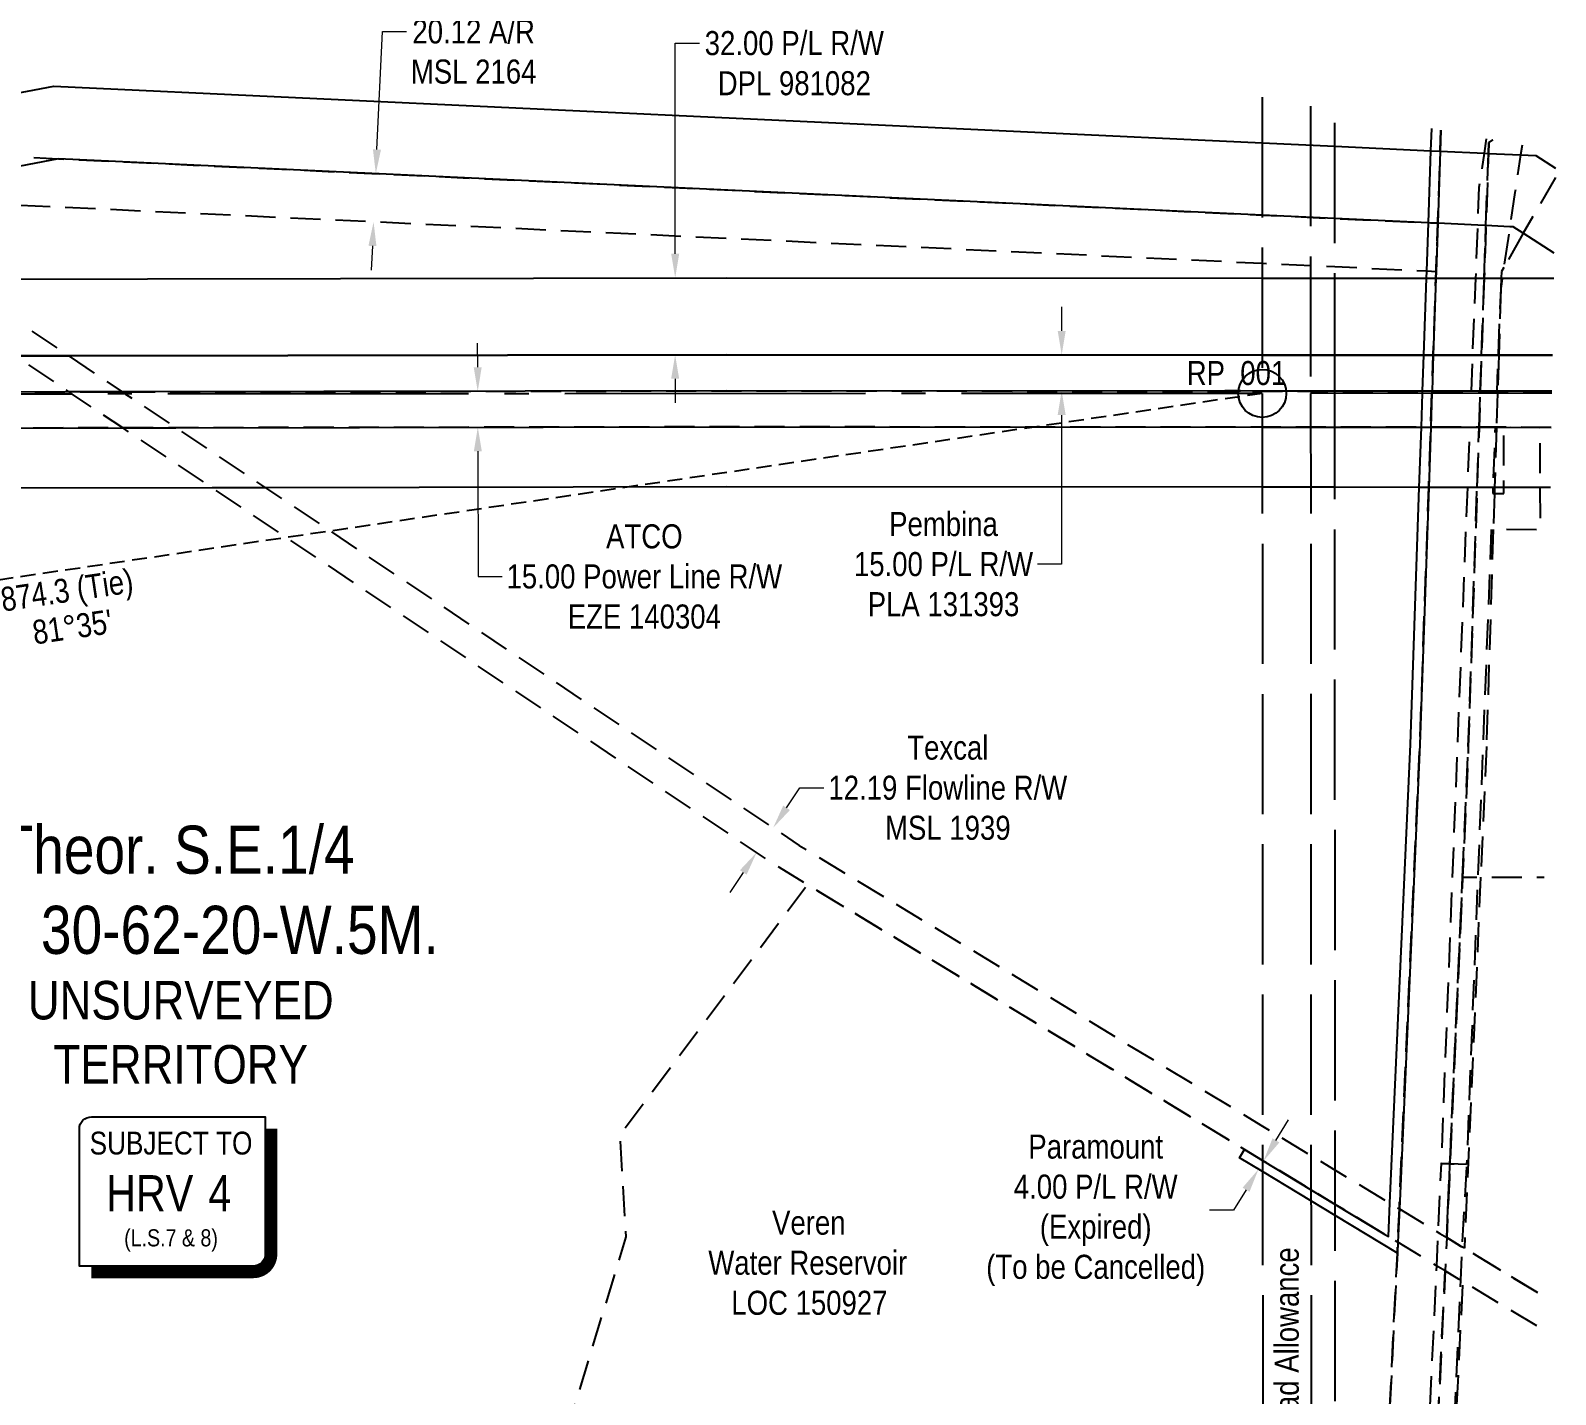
# Model space of a CAD drawing. Extents: x 495902 to 503799, y 6026245 to 6031062.
# Drawn here: x 501012 to 501646, y 6026754 to 6027321 of the extents above; entities that cross this region are included whole.
import ezdxf
from ezdxf.enums import TextEntityAlignment as Align

# ---------------------------------------------------------------- set-up
doc = ezdxf.new("R2010")
doc.units = 0
doc.header["$LTSCALE"] = 5
doc.header["$PDSIZE"] = 0.5
for name, pattern in [('foc-ACCESSROAD', [3.75, 2.5, -1.25]), ('foc-FLOWLINE', [3.75, 2.5, -1.25]), ('foc-QUARTERLINE', [33, 25, -3, 2, -3]), ('foc-TIELINE', [1.875, 1.25, -0.625]), ('foc-UNSURVEYED', [12.5, 10, -2.5])]:
    doc.linetypes.add(name, pattern=pattern)
doc.layers.get('Defpoints').update_dxf_attribs({"color": 9})
for name, color, linetype in [('35', 37, 'Continuous'), ('C-RW', 13, 'Continuous'), ('C-SYMBOL', 7, 'Continuous'), ('C-WS', 13, 'foc-ACCESSROAD'), ('CG-NOTES', 7, 'Continuous'), ('CTW', 7, 'Continuous'), ('F-AR', 190, 'foc-ACCESSROAD'), ('F-EZE', 190, 'foc-FLOWLINE'), ('F-FLOWLINE', 190, 'foc-FLOWLINE'), ('F-RW', 190, 'Continuous'), ('F-VCE', 190, 'foc-FLOWLINE'), ('F-WS', 190, 'foc-ACCESSROAD'), ('L-BD', 7, 'Continuous'), ('L-QSEC', 8, 'foc-QUARTERLINE'), ('L-ROAD-T', 7, 'Continuous'), ('L-TIE', 7, 'foc-TIELINE'), ('L-UNS-T', 3, 'Continuous'), ('L-USEC', 7, 'foc-UNSURVEYED')]:
    doc.layers.add(name, color=color, linetype=linetype)
for name, color, linetype, lineweight in [('C-RW-T', 13, 'Continuous', 9), ('C-WS-T', 13, 'Continuous', 9), ('F-AR-T', 190, 'Continuous', 9), ('F-EZE-T', 190, 'Continuous', 9), ('F-FLOWLINE-T', 190, 'Continuous', 9), ('F-RW-T', 190, 'Continuous', 9)]:
    doc.layers.add(name, color=color, linetype=linetype, lineweight=lineweight)
doc.styles.add('175L', font='ARIALN.TTF', dxfattribs={"height": 20})
doc.styles.add('80', font='ARIALN.TTF', dxfattribs={"height": 10})
doc.styles.add('80CG', font='ARIALN.TTF', dxfattribs={"height": 10})
doc.styles.add('80L', font='ARIALN.TTF', dxfattribs={"height": 10})
doc.styles.add('HRV', font='ARIALN.TTF', dxfattribs={"height": 3})
doc.dimstyles.new('Compass 5 000', dxfattribs={"dimscale": 5, "dimtxt": 9, "dimasz": 2, "dimexe": 0.2, "dimexo": 0.0625, "dimgap": 0.5, "dimtad": 0, "dimtih": 1, "dimtoh": 1, "dimzin": 0, "dimdsep": 46, "dimtxsty": '80CG', "dimcen": 0.1, "dimse1": 1, "dimse2": 1, "dimclrd": 256, "dimclrt": 256, "dimaunit": 1, "dimadec": 4, "dimazin": 0, "dimtfac": 0.06, "dimtofl": 0, "dimtmove": 0, "dimatfit": 1, "dimfxl": 0.2, "dimtolj": 1, "dimtzin": 0, "dimlwd": -1, "dimarcsym": 0})

# ---------------------------------------------------------------- blocks, each defined once
blk = doc.blocks.new('HRV')
blk.add_lwpolyline([(-35.14, 31.6), (37.21, 31.6), (37.21, -25.54, -0.414214), (32.21, -30.54), (-40.14, -30.54), (-40.14, 26.6, -0.414214)], format="xyb", close=True)
at = {"const_width": 5, "flags": 128}
blk.add_lwpolyline([(-35.14, -33.04), (32.21, -33.04, 0.414214), (39.71, -25.54), (39.71, 26.6)], format="xyb", dxfattribs=at)
at = {"style": '80L'}
blk.add_text('SUBJECT TO', height=9.5, dxfattribs=at).set_placement((-2.01, 13.06), align=Align.BOTTOM_CENTER)
blk.add_attdef('(N.W.1/4 00)', text='', height=7.12, dxfattribs=at).set_placement((-2.01, -24.45), align=Align.BOTTOM_CENTER)
at = {"layer": 'CTW', "color": 3, "style": 'HRV'}
blk.add_text('HRV', height=15, dxfattribs=at).set_placement((-10.88, -0.18), align=Align.MIDDLE_CENTER)
blk.add_attdef('0', text='', height=15, dxfattribs=at).set_placement((18.28, -0.18), align=Align.MIDDLE_CENTER)
blk = doc.blocks.new('*D435')
at = {"layer": 'Defpoints', "color": 0, "transparency": 16777216}
for p in [(501270.63, 6027171.33), (501198.38, 6027156.23), (501270.66, 6027156.34)]:
    blk.add_point(p, dxfattribs=at)
at = {"layer": 'F-EZE-T', "transparency": 16777216}
for p, q in [((501198.34, 6027181.21), (501198.32, 6027191.21)), ((501198.39, 6027146.23), (501198.48, 6027094.14)), ((501198.48, 6027094.14), (501208.48, 6027094.14))]:
    blk.add_line(p, q, dxfattribs=at)
for points in [[(501200, 6027181.21), (501196.67, 6027181.21), (501198.35, 6027171.21)], [(501200.06, 6027146.23), (501196.73, 6027146.22), (501198.38, 6027156.23)]]:
    blk.add_solid(points, dxfattribs=at)
at = {"layer": 'F-EZE-T', "transparency": 16777216, "insert": (501267.62, 6027094.14), "char_height": 10, "attachment_point": 5, "style": '80CG'}
blk.add_mtext('\\A1;ATCO\\P15.00 Power Line R/W\\PEZE 140304', dxfattribs=at)
blk = doc.blocks.new('*D445')
at = {"layer": 'Defpoints', "color": 0, "transparency": 16777216}
for p in [(501173.45, 6027088.63), (501166.6, 6027078.39), (501314.32, 6026979.44)]:
    blk.add_point(p, dxfattribs=at)
at = {"layer": 'F-FLOWLINE-T', "transparency": 16777216}
for p, q in [((501326.74, 6026997.98), (501332.31, 6027006.29)), ((501332.31, 6027006.29), (501342.31, 6027006.29)), ((501308.75, 6026971.13), (501303.19, 6026962.82))]:
    blk.add_line(p, q, dxfattribs=at)
for points in [[(501325.36, 6026998.91), (501328.13, 6026997.05), (501321.18, 6026989.67)], [(501307.37, 6026972.06), (501310.14, 6026970.2), (501314.32, 6026979.44)]]:
    blk.add_solid(points, dxfattribs=at)
at = {"layer": 'F-FLOWLINE-T', "transparency": 16777216, "insert": (501393.8, 6027006.29), "char_height": 10, "attachment_point": 5, "style": '80CG'}
blk.add_mtext('\\A1;Texcal\\P12.19 Flowline R/W\\PMSL 1939', dxfattribs=at)
blk = doc.blocks.new('*D447')
at = {"layer": 'Defpoints', "color": 0, "transparency": 16777216}
for p in [(501155.98, 6027261.71), (501575.45, 6027242.08), (501574.51, 6027221.98)]:
    blk.add_point(p, dxfattribs=at)
at = {"layer": 'F-AR-T', "transparency": 16777216}
for p, q in [((501156.45, 6027271.7), (501158.74, 6027320.75)), ((501158.74, 6027320.75), (501168.74, 6027320.75)), ((501154.57, 6027231.62), (501154.1, 6027221.63))]:
    blk.add_line(p, q, dxfattribs=at)
for points in [[(501154.78, 6027271.78), (501158.11, 6027271.62), (501155.98, 6027261.71)], [(501152.91, 6027231.7), (501156.24, 6027231.54), (501155.04, 6027241.61)]]:
    blk.add_solid(points, dxfattribs=at)
at = {"layer": 'F-AR-T', "transparency": 16777216, "insert": (501196.65, 6027320.75), "char_height": 10, "attachment_point": 5, "style": '80CG'}
blk.add_mtext('\\A1;Texcal\\P20.12 A/R\\PMSL 2164', dxfattribs=at)
blk = doc.blocks.new('*D462')
at = {"layer": 'Defpoints', "color": 0, "transparency": 16777216}
for p in [(501369.52, 6027186.34), (501369.51, 6027171.34), (501441.13, 6027171.3)]:
    blk.add_point(p, dxfattribs=at)
at = {"layer": 'F-RW-T', "transparency": 16777216}
for p, q in [((501441.14, 6027196.3), (501441.15, 6027206.3)), ((501441.13, 6027161.3), (501441.09, 6027099.27)), ((501441.09, 6027099.27), (501431.09, 6027099.27))]:
    blk.add_line(p, q, dxfattribs=at)
for points in [[(501439.48, 6027196.3), (501442.81, 6027196.3), (501441.14, 6027186.3)], [(501439.46, 6027161.3), (501442.79, 6027161.3), (501441.13, 6027171.3)]]:
    blk.add_solid(points, dxfattribs=at)
at = {"layer": 'F-RW-T', "transparency": 16777216, "insert": (501392.01, 6027099.27), "char_height": 10, "attachment_point": 5, "style": '80CG'}
blk.add_mtext('\\A1;Pembina\\P15.00 P/L R/W\\PPLA 131393', dxfattribs=at)
blk = doc.blocks.new('*D483')
at = {"layer": 'Defpoints', "color": 0, "transparency": 16777216}
for p in [(500767.41, 6026851.63), (500819.97, 6026770.21), (500811.58, 6026764.79)]:
    blk.add_point(p, dxfattribs=at)
at = {"layer": 'F-RW-T', "transparency": 16777216}
for p, q in [((500775.81, 6026857.05), (500803.57, 6026874.97)), ((500803.57, 6026874.97), (500813.57, 6026874.97)), ((500750.61, 6026840.78), (500742.21, 6026835.36))]:
    blk.add_line(p, q, dxfattribs=at)
for points in [[(500774.91, 6026858.45), (500776.72, 6026855.65), (500767.41, 6026851.63)], [(500749.71, 6026842.18), (500751.52, 6026839.38), (500759.01, 6026846.21)]]:
    blk.add_solid(points, dxfattribs=at)
at = {"layer": 'F-RW-T', "transparency": 16777216, "insert": (500852.65, 6026874.97), "char_height": 10, "width": 372.4986, "attachment_point": 5, "style": '80CG'}
blk.add_mtext('\\A1;Paramount\\P10.00 P/L R/W\\PPlan 972 4001\\PPLA 941240', dxfattribs=at)
blk = doc.blocks.new('*D496')
at = {"layer": 'C-RW-T', "transparency": 16777216}
for p, q in [((501530.23, 6026859.71), (501535.41, 6026868.26)), ((501517.79, 6026839.18), (501512.61, 6026830.63)), ((501512.61, 6026830.63), (501502.61, 6026830.63))]:
    blk.add_line(p, q, dxfattribs=at)
for points in [[(501528.8, 6026860.57), (501531.65, 6026858.84), (501525.05, 6026851.15)], [(501516.37, 6026840.04), (501519.22, 6026838.32), (501522.97, 6026847.73)]]:
    blk.add_solid(points, dxfattribs=at)
at = {"layer": 'Defpoints', "color": 0, "transparency": 16777216}
for p in [(501522.97, 6026847.73), (501529.79, 6026848.28), (501527.72, 6026844.86)]:
    blk.add_point(p, dxfattribs=at)
at = {"layer": 'C-RW-T', "transparency": 16777216, "insert": (501455.28, 6026830.63), "char_height": 10, "attachment_point": 5, "style": '80CG'}
blk.add_mtext('\\A1;Paramount\\P4.00 P/L R/W\\P(Expired)\\P(To be Cancelled)', dxfattribs=at)
blk = doc.blocks.new('*D534')
at = {"layer": 'Defpoints', "color": 0, "transparency": 16777216}
for p in [(501280.45, 6027218.37), (501307.56, 6027218.36), (501307.55, 6027186.37)]:
    blk.add_point(p, dxfattribs=at)
at = {"layer": 'F-RW-T', "transparency": 16777216}
for p, q in [((501280.46, 6027228.37), (501280.5, 6027315.91)), ((501280.5, 6027315.91), (501290.5, 6027315.91)), ((501280.43, 6027176.39), (501280.42, 6027166.39))]:
    blk.add_line(p, q, dxfattribs=at)
for points in [[(501278.79, 6027228.37), (501282.12, 6027228.37), (501280.45, 6027218.37)], [(501278.76, 6027176.39), (501282.1, 6027176.38), (501280.43, 6027186.39)]]:
    blk.add_solid(points, dxfattribs=at)
at = {"layer": 'F-RW-T', "transparency": 16777216, "insert": (501329.97, 6027315.91), "char_height": 10, "attachment_point": 5, "style": '80CG'}
blk.add_mtext('\\A1;Alliance\\P32.00 P/L R/W\\PDPL 981082', dxfattribs=at)

msp = doc.modelspace()

# ---------------------------------------------------------------- linework, layer by layer
at = {"layer": '35', "color": 3}
msp.add_circle((501524.538, 6027170.321), 9.995, dxfattribs=at)
at = {"layer": 'C-RW'}
msp.add_lwpolyline([(501598.814, 6027279.795), (501598.515, 6027271.04), (501597.492, 6027241.049), (501596.806, 6027220.935), (501596.713, 6027218.213), (501595.621, 6027186.221), (501595.109, 6027171.22), (501595.081, 6027170.388), (501594.598, 6027156.232), (501593.745, 6027131.245), (501590.097, 6027024.326), (501581.525, 6026831.191), (501580.893, 6026817.319), (501580.693, 6026812.766), (501554.849, 6026828.424), (501524.682, 6026846.699), (501515.086, 6026852.513), (501517.158, 6026855.934), (501524.68, 6026851.377), (501554.847, 6026833.099), (501575.547, 6026820.558), (501576.995, 6026819.68), (501577.612, 6026833.562), (501586.111, 6027024.491), (501589.807, 6027131.248), (501590.671, 6027156.234), (501591.162, 6027170.384), (501591.19, 6027171.222), (501591.71, 6027186.224), (501592.817, 6027218.215), (501592.917, 6027221.117), (501593.614, 6027241.231), (501594.652, 6027271.221), (501594.973, 6027280.503)], dxfattribs=at)
at = {"layer": 'C-WS', "flags": 128}
msp.add_lwpolyline([(501391.059, 6026527.802), (501283.581, 6026504.385), (501166.224, 6026508.064), (501165.385, 6026508.091), (501167.793, 6026516.013), (501168.208, 6026517.377), (501219.649, 6026686.622), (501260.078, 6026819.577), (501257.49, 6026862.013), (501335.46, 6026966.025), (501514.753, 6026857.392), (501515.711, 6026856.811), (501517.158, 6026855.934), (501524.68, 6026851.377), (501554.847, 6026833.099), (501575.547, 6026820.558), (501576.995, 6026819.68), (501579.438, 6026818.2), (501580.893, 6026817.319), (501580.693, 6026812.766), (501570.196, 6026597.537), (501554.954, 6026592.278), (501524.8, 6026581.876), (501439.337, 6026552.392), (501441.784, 6026545.301), (501391.059, 6026527.802)], close=True, dxfattribs=at)
at = {"layer": 'F-AR', "flags": 128}
msp.add_lwpolyline([(500975.346, 6027314.753), (500975.355, 6027295.654), (500931.506, 6027295.633), (500931.512, 6027280.905), (500931.515, 6027272.212), (501024.031, 6027267.881), (501524.505, 6027244.465), (501554.665, 6027243.054), (501593.614, 6027241.231), (501597.492, 6027241.049), (501596.806, 6027220.935), (501592.917, 6027221.117), (501554.674, 6027222.907), (501524.514, 6027224.318), (500939.22, 6027251.704), (500931.524, 6027252.065), (500919.331, 6027252.636), (500911.4, 6027253.007), (500911.39, 6027277.102), (500911.382, 6027295.624), (500853.41, 6027295.599), (500853.402, 6027315.853)], dxfattribs=at)
at = {"layer": 'F-EZE', "flags": 128}
for points in [[(501632.545, 6027273.572), (501631.934, 6027269.477), (501629.612, 6027253.899), (501627.487, 6027239.646), (501624.967, 6027222.738), (501624.29, 6027218.198), (501623.691, 6027213.886), (501622.523, 6027186.204), (501621.992, 6027171.209), (501615.198, 6027171.214), (501611.881, 6027171.213), (501611.49, 6027171.214), (501612.019, 6027186.21), (501613.328, 6027218.206), (501614.169, 6027240.269), (501614.783, 6027256.109), (501616.881, 6027270.181), (501617.792, 6027276.293)], [(501644.713, 6027156.205), (501621.907, 6027156.217), (501621.241, 6027156.218), (501614.69, 6027156.221), (501613.734, 6027156.221), (501611.407, 6027156.223), (501610.738, 6027156.223), (501594.598, 6027156.232), (501590.671, 6027156.234), (501554.704, 6027156.254), (501524.545, 6027156.271), (501301.881, 6027156.392), (501072.897, 6027156.023), (501050.758, 6027155.988), (500723.839, 6027155.482), (500722.858, 6027155.709), (500249.303, 6027154.971), (500242.742, 6027154.962), (500234.268, 6027155.209), (499921.172, 6027155.055), (499921.17, 6027169.509), (500231.247, 6027170.189), (500234.255, 6027170.187), (500236.691, 6027170.188), (500243.253, 6027170.192), (500722.854, 6027169.915), (500723.786, 6027170.478), (501028.438, 6027170.936), (501050.586, 6027170.971), (501301.869, 6027171.377), (501524.538, 6027171.257), (501554.697, 6027171.24), (501591.19, 6027171.222), (501595.109, 6027171.22), (501611.881, 6027171.211), (501615.197, 6027171.21), (501622.381, 6027171.208), (501644.955, 6027171.199)], [(501636.632, 6026655.345), (501608.208, 6026641.091), (501600.364, 6026646.166), (501593.106, 6026650.863), (501589.908, 6026652.933), (501597.061, 6026807.525), (501597.702, 6026821.393), (501599.032, 6026850.135), (501602.583, 6026849.979), (501609.516, 6026849.674), (501607.568, 6026815.7), (501606.947, 6026801.587), (501600.936, 6026664.844), (501601.26, 6026664.635), (501610.2, 6026658.85), (501636.904, 6026672.208)]]:
    msp.add_lwpolyline(points, dxfattribs=at)
msp.add_lwpolyline([(501620.441, 6027131.23), (501620.343, 6027128.715), (501621.038, 6027128.717), (501625.009, 6027128.726), (501625.003, 6027131.227), (501624.945, 6027156.22), (501639.937, 6027156.206), (501639.996, 6027131.219), (501640.037, 6027113.648), (501620.564, 6027113.719), (501619.761, 6027113.721), (501614.142, 6026968.892), (501609.516, 6026849.674), (501602.583, 6026849.979), (501599.032, 6026850.135), (501609.939, 6027131.236), (501610.856, 6027156.223), (501611.407, 6027156.223), (501613.734, 6027156.221), (501614.69, 6027156.221), (501621.326, 6027156.218), (501620.441, 6027131.23)], close=True, dxfattribs=at)
at = {"layer": 'F-FLOWLINE', "flags": 128}
msp.add_lwpolyline([(501638.684, 6026782.546), (501607.845, 6026801.049), (501606.405, 6026801.913), (501600.565, 6026805.416), (501597.698, 6026807.139), (501580.893, 6026817.319), (501579.438, 6026818.2), (501576.995, 6026819.68), (501575.547, 6026820.558), (501554.847, 6026833.099), (501524.68, 6026851.377), (501517.158, 6026855.934), (501515.711, 6026856.811), (501514.753, 6026857.392), (501335.46, 6026966.025), (501323.752, 6026973.119), (501087.968, 6027131.061), (501050.758, 6027155.988), (501029.751, 6027170.054), (501028.438, 6027170.936), (501006.105, 6027185.901), (500958.45, 6027217.824), (500919.335, 6027244.026), (500919.333, 6027247.911), (500919.331, 6027252.636), (500931.524, 6027252.065), (500931.525, 6027250.775), (500932.151, 6027250.356), (500980.637, 6027217.858), (501028.266, 6027185.936), (501050.586, 6027170.971), (501051.935, 6027170.065), (501072.897, 6027156.023), (501110.086, 6027131.096), (501332.034, 6026982.341), (501514.526, 6026871.783), (501524.674, 6026865.634), (501554.841, 6026847.358), (501577.612, 6026833.562), (501581.525, 6026831.191), (501598.355, 6026820.997), (501601.233, 6026819.251), (501606.985, 6026815.769), (501608.554, 6026814.819), (501638.908, 6026796.428)], dxfattribs=at)
at = {"layer": 'F-RW'}
for points in [[(500231.184, 6027262.193), (500722.827, 6027262.474), (500723.683, 6027262.474), (500834.985, 6027262.664), (500839.249, 6027263.47), (500853.792, 6027266.218), (500911.39, 6027277.102), (500931.512, 6027280.905), (501022.042, 6027298.014), (501524.492, 6027274.505), (501554.652, 6027273.093), (501594.652, 6027271.221), (501598.515, 6027271.04), (501616.881, 6027270.181), (501618.54, 6027270.103), (501631.934, 6027269.477), (501638.296, 6027269.179), (501646.451, 6027263.927)], [(501645.882, 6027228.629), (501633.067, 6027236.882), (501628.877, 6027239.581), (501627.487, 6027239.646), (501617.526, 6027240.112), (501614.169, 6027240.269), (501597.492, 6027241.049), (501593.614, 6027241.231), (501554.665, 6027243.054), (501524.505, 6027244.465), (501024.031, 6027267.882), (500939.22, 6027251.704), (500932.152, 6027250.356), (500919.333, 6027247.911), (500854.192, 6027235.486), (500839.414, 6027232.667), (500723.717, 6027232.468), (500722.835, 6027232.467), (500231.202, 6027232.188)], [(500231.211, 6027217.185), (500722.84, 6027217.465), (500723.723, 6027217.466), (500854.424, 6027217.667), (500958.45, 6027217.824), (500980.637, 6027217.858), (501301.832, 6027218.358), (501524.517, 6027218.248), (501554.676, 6027218.233), (501592.817, 6027218.215), (501596.713, 6027218.213), (501613.342, 6027218.204), (501616.33, 6027218.204), (501616.786, 6027218.203), (501623.854, 6027218.198), (501645.713, 6027218.188)], [(501645.197, 6027186.196), (501622.855, 6027186.207), (501622.498, 6027186.207), (501615.705, 6027186.211), (501614.99, 6027186.211), (501612.355, 6027186.213), (501611.993, 6027186.213), (501595.621, 6027186.221), (501591.71, 6027186.224), (501554.69, 6027186.243), (501524.531, 6027186.258), (501301.856, 6027186.375), (501028.266, 6027185.936), (501006.105, 6027185.901), (500723.742, 6027185.466), (500722.849, 6027185.466), (500237.309, 6027185.189)], [(500237.309, 6027185.189), (500722.849, 6027185.466), (500723.742, 6027185.466), (501006.105, 6027185.901), (501028.266, 6027185.936), (501301.856, 6027186.375), (501524.531, 6027186.258), (501554.69, 6027186.243), (501591.71, 6027186.224), (501595.621, 6027186.221), (501611.993, 6027186.213), (501612.355, 6027186.213), (501614.99, 6027186.211), (501615.705, 6027186.211), (501622.498, 6027186.207), (501622.855, 6027186.207), (501645.197, 6027186.196)], [(501644.955, 6027171.199), (501622.381, 6027171.208), (501615.197, 6027171.21), (501611.881, 6027171.211), (501595.109, 6027171.22), (501591.19, 6027171.222), (501554.697, 6027171.24), (501524.538, 6027171.257), (501301.869, 6027171.377), (501050.586, 6027170.971), (501028.438, 6027170.936), (500723.786, 6027170.478), (500722.854, 6027169.915), (500243.253, 6027170.192)], [(500249.303, 6027155.093), (500722.858, 6027155.709), (500723.83, 6027155.482), (501050.758, 6027155.988), (501072.897, 6027156.023), (501301.881, 6027156.392), (501524.545, 6027156.271), (501554.704, 6027156.254), (501590.671, 6027156.234), (501594.598, 6027156.231), (501610.738, 6027156.223), (501611.407, 6027156.222), (501613.734, 6027156.221), (501614.69, 6027156.22), (501621.241, 6027156.217), (501621.907, 6027156.216), (501644.713, 6027156.204)], [(501644.31, 6027131.216), (501621.117, 6027131.23), (501613.846, 6027131.234), (501610.618, 6027131.235), (501593.745, 6027131.245), (501589.807, 6027131.247), (501554.715, 6027131.267), (501524.556, 6027131.283), (501301.906, 6027131.405), (501110.086, 6027131.096), (501087.968, 6027131.06), (500723.828, 6027130.498), (500722.865, 6027130.497), (500259.136, 6027130.177)]]:
    msp.add_lwpolyline(points, dxfattribs=at)
at = {"layer": 'F-VCE'}
msp.add_lwpolyline([(501646.39, 6027260.146), (501633.067, 6027236.882), (501624.967, 6027222.738), (501623.953, 6027220.969), (501623.86, 6027218.197), (501623.713, 6027213.884), (501622.855, 6027186.207), (501622.381, 6027171.208), (501622.355, 6027170.413), (501621.907, 6027156.216), (501621.117, 6027131.23), (501621.038, 6027128.717), (501620.564, 6027113.719), (501617.712, 6027023.495), (501615.327, 6026969.13), (501608.555, 6026814.821), (501606.985, 6026815.771), (501601.233, 6026819.251), (501601.734, 6026830.652), (501602.323, 6026844.06), (501602.583, 6026849.979), (501602.782, 6026854.505), (501607.816, 6026969.13), (501610.205, 6027023.496), (501613.846, 6027131.234), (501614.69, 6027156.221), (501615.17, 6027170.406), (501615.197, 6027171.211), (501615.705, 6027186.211), (501616.786, 6027218.203), (501617.297, 6027233.341), (501617.526, 6027240.112), (501618.54, 6027270.103), (501618.696, 6027274.715), (501620.375, 6027275.817)], dxfattribs=at)
at = {"layer": 'F-WS', "flags": 128}
for points in [[(501620.375, 6027275.817), (501618.696, 6027274.715), (501618.54, 6027270.103), (501617.526, 6027240.112), (501617.297, 6027233.341), (501616.786, 6027218.203), (501615.705, 6027186.211), (501615.197, 6027171.21), (501615.17, 6027170.406), (501614.69, 6027156.221), (501613.846, 6027131.234), (501610.205, 6027023.496), (501607.814, 6026969.13), (501602.781, 6026854.505), (501602.323, 6026844.06), (501601.734, 6026830.652), (501601.233, 6026819.251), (501601.108, 6026816.655), (501600.565, 6026805.416), (501592.342, 6026635.027), (501592.3, 6026634.159), (501591.569, 6026619.018), (501590.898, 6026606.77), (501590.524, 6026599.559), (501590.497, 6026597.776), (501589.063, 6026567.087), (501568.628, 6026560.038), (501569.757, 6026588.162), (501569.81, 6026589.467), (501570.196, 6026597.537), (501580.693, 6026812.766), (501580.893, 6026817.319), (501581.525, 6026831.191), (501590.097, 6027024.326), (501593.745, 6027131.245), (501594.598, 6027156.232), (501595.081, 6027170.388), (501595.109, 6027171.22), (501595.621, 6027186.221), (501596.713, 6027218.213), (501596.806, 6027220.935), (501597.492, 6027241.049), (501598.515, 6027271.04), (501598.814, 6027279.795)], [(501638.908, 6026796.428), (501608.554, 6026814.819), (501606.985, 6026815.769), (501601.233, 6026819.251), (501601.734, 6026830.652), (501602.323, 6026844.06), (501602.781, 6026854.505), (501607.815, 6026969.13), (501613.408, 6026969.13), (501615.327, 6026969.13), (501641.695, 6026969.129)]]:
    msp.add_lwpolyline(points, dxfattribs=at)
msp.add_lwpolyline([(501598.318, 6026603.836), (501590.553, 6026599.575), (501590.939, 6026606.764), (501591.569, 6026619.018), (501592.3, 6026634.159), (501592.342, 6026635.027), (501600.565, 6026805.416), (501606.405, 6026801.913), (501607.845, 6026801.049), (501601.182, 6026663.028), (501600.84, 6026655.92), (501600.804, 6026655.229), (501599.962, 6026637.868), (501598.318, 6026603.836)], close=True, dxfattribs=at)
at = {"layer": 'L-QSEC', "flags": 128}
for points in [[(501524.538, 6027170.321), (500722.853, 6027169.915)], [(501644.943, 6027170.441), (501544.645, 6027170.341)]]:
    msp.add_lwpolyline(points, dxfattribs=at)
at = {"layer": 'L-TIE', "flags": 128}
msp.add_lwpolyline([(501524.538, 6027170.321), (500660.053, 6027042.62)], dxfattribs=at)
at = {"layer": 'L-USEC', "flags": 128}
for points in [[(501524.484, 6027293.507), (501524.538, 6027170.321)], [(501544.591, 6027289.798), (501544.645, 6027170.33)], [(501554.699, 6027170.351), (501554.646, 6027287.943)], [(501524.538, 6027170.321), (501524.896, 6026366.208)], [(501544.645, 6027170.33), (501545.002, 6026366.228)], [(501555.05, 6026376.291), (501554.699, 6027170.351)]]:
    msp.add_lwpolyline(points, dxfattribs=at)

# ---------------------------------------------------------------- block references
at = {"layer": 'CG-NOTES', "xscale": 0.9994709999999981, "yscale": 0.9994709999999981, "zscale": 0.9994709999999981}
msp.add_blockref('HRV', (501072.841, 6026837.924), dxfattribs=at).add_auto_attribs({'(N.W.1/4 00)': '(L.S.7 & 8)', '0': '4'})

# ---------------------------------------------------------------- texts
at = {"layer": '35', "color": 3, "style": '80'}
msp.add_attdef('RP_001', (501493.137, 6027173.79), 'RP', height=9.9947, dxfattribs=at)
at = {"layer": 'C-SYMBOL', "color": 3, "insert": (501073.361, 6026990.57), "char_height": 19.98942, "width": 215.87019, "attachment_point": 2, "style": '175L'}
msp.add_mtext('Theor. S.E.1/4\\PSec. 30-62-20-W.5M.', dxfattribs=at)
at = {"layer": 'C-WS-T', "insert": (501279.96, 6026830.482), "char_height": 9.99471, "width": 111.22729, "attachment_point": 1, "style": '80L'}
msp.add_mtext('\\pi40.76816;Veren\\P\\pi14.26105;Water Reservoir\\P\\pi23.82965;LOC 150927', dxfattribs=at)
at = {"layer": 'L-BD', "style": '80L'}
for s, height, p in [('874.3 (Tie)', 9.99464, (501027.717, 6027087.333)), ("81°35'", 9.9946, (501029.798, 6027073.244))]:
    msp.add_text(s, height=height, rotation=8.4029, dxfattribs=at).set_placement(p, align=Align.MIDDLE)
at = {"layer": 'L-UNS-T', "color": 3, "insert": (501074.864, 6026904.556), "char_height": 15.99154, "attachment_point": 5, "style": '80L'}
msp.add_mtext_dynamic_manual_height_columns('UNSURVEYED TERRITORY', width=126.34688, gutter_width=47.475, heights=[0], dxfattribs=at)

# ---------------------------------------------------------------- dimensions: what is measured, and where the dimension line sits
at = {"layer": 'F-AR-T'}
dim = msp.add_linear_dim(base=(501155.981, 6027261.712), p1=(501574.507, 6027221.979), p2=(501575.448, 6027242.081), angle=87.320492, text='Texcal\\P20.12 A/R\\PMSL 2164', dimstyle='Compass 5 000', dxfattribs=at)
dim.commit()
dim.dimension.update_dxf_attribs({"geometry": '*D447', "text_midpoint": (501196.646, 6027320.749), "dimtype": 161})
at = {"layer": 'F-EZE-T'}
dim = msp.add_linear_dim(base=(501198.376, 6027156.225), p1=(501270.631, 6027171.326), p2=(501270.655, 6027156.342), angle=270.09231, text='ATCO\\P15.00 Power Line R/W\\PEZE 140304', dimstyle='Compass 5 000', dxfattribs=at)
dim.commit()
dim.dimension.update_dxf_attribs({"geometry": '*D435', "text_midpoint": (501267.617, 6027094.137), "dimtype": 161})
at = {"layer": 'F-FLOWLINE-T'}
dim = msp.add_linear_dim(base=(501314.32, 6026979.437), p1=(501173.453, 6027088.626), p2=(501166.596, 6027078.391), angle=236.183393, text='Texcal\\P12.19 Flowline R/W\\PMSL 1939', dimstyle='Compass 5 000', dxfattribs=at)
dim.commit()
dim.dimension.update_dxf_attribs({"geometry": '*D445', "text_midpoint": (501393.8, 6027006.288), "dimtype": 161})
at = {"layer": 'F-RW-T'}
for base, p1, p2, angle, text, picture, middle in [((501280.45, 6027218.369), (501307.547, 6027186.372), (501307.563, 6027218.355), 89.971712, 'Alliance\\P32.00 P/L R/W\\PDPL 981082', '*D534', (501329.97, 6027315.908)), ((501441.131, 6027171.302), (501369.519, 6027186.339), (501369.511, 6027171.34), 269.969288, 'Pembina\\P15.00 P/L R/W\\PPLA 131393', '*D462', (501392.006, 6027099.269)), ((500767.411, 6026851.629), (500811.579, 6026764.791), (500819.975, 6026770.212), 32.846639, 'Paramount\\P10.00 P/L R/W\\PPlan 972 4001\\PPLA 941240', '*D483', (500852.651, 6026874.971))]:
    dim = msp.add_linear_dim(base=base, p1=p1, p2=p2, angle=angle, text=text, dimstyle='Compass 5 000', dxfattribs=at)
    dim.commit()
    dim.dimension.update_dxf_attribs({"geometry": picture, "text_midpoint": middle, "dimtype": 161})

# ---------------------------------------------------------------- next in the draw order: texts
at = {"layer": 'L-ROAD-T', "insert": (501529.752, 6026715.322), "char_height": 9.99471, "width": 200.8481, "attachment_point": 2, "rotation": 90.025466, "style": '80L', "bg_fill": 3, "box_fill_scale": 1.15, "bg_fill_color": 256, "bg_fill_true_color": 256, "bg_fill_transparency": 0}
msp.add_mtext('Theoretic Government Road Allowance', dxfattribs=at)

# ---------------------------------------------------------------- next in the draw order: dimensions: what is measured, and where the dimension line sits
at = {"layer": 'C-RW-T'}
dim = msp.add_aligned_dim(p1=(501529.789, 6026848.282), p2=(501527.716, 6026844.861), distance=-5.543, text='Paramount\\P4.00 P/L R/W\\P(Expired)\\P(To be Cancelled)', dimstyle='Compass 5 000', dxfattribs=at)
dim.commit()
dim.dimension.update_dxf_attribs({"geometry": '*D496', "text_midpoint": (501455.279, 6026830.627)})

doc.saveas('drawing.dxf')
